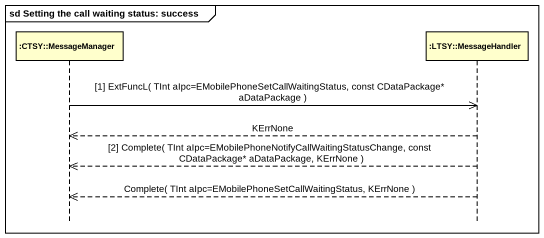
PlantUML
@startuml
mainframe sd Setting the call waiting status: success
hide footbox
participant ":CTSY::MessageManager" as CTSY_MessageManager
participant ":LTSY::MessageHandler" as LTSY_MessageHandler

CTSY_MessageManager ->> LTSY_MessageHandler : [1] ExtFuncL( TInt aIpc=EMobilePhoneSetCallWaitingStatus, const CDataPackage* aDataPackage )
LTSY_MessageHandler -->> CTSY_MessageManager : KErrNone
LTSY_MessageHandler -->> CTSY_MessageManager : [2] Complete( TInt aIpc=EMobilePhoneNotifyCallWaitingStatusChange, const CDataPackage* aDataPackage, KErrNone )
LTSY_MessageHandler -->> CTSY_MessageManager : Complete( TInt aIpc=EMobilePhoneSetCallWaitingStatus, KErrNone )
@enduml
